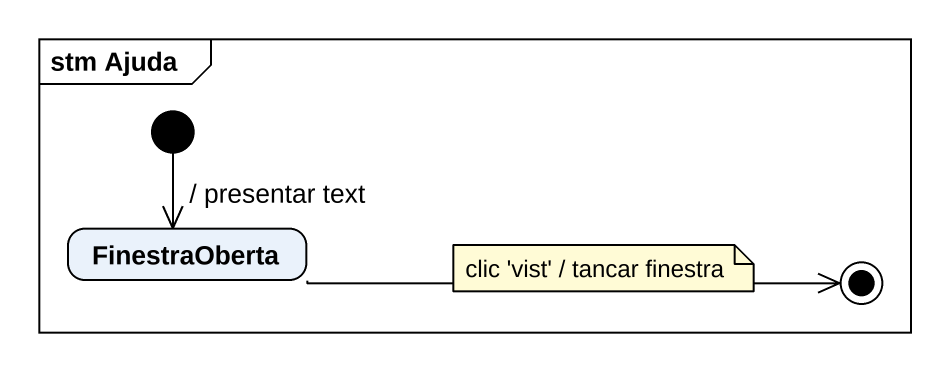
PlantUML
@startuml
mainframe stm Ajuda
hide empty description
state FinestraOberta
[*] --> FinestraOberta : / presentar text
FinestraOberta -right-> [*]
note as N1
  clic 'vist' / tancar finestra
end note
@enduml
